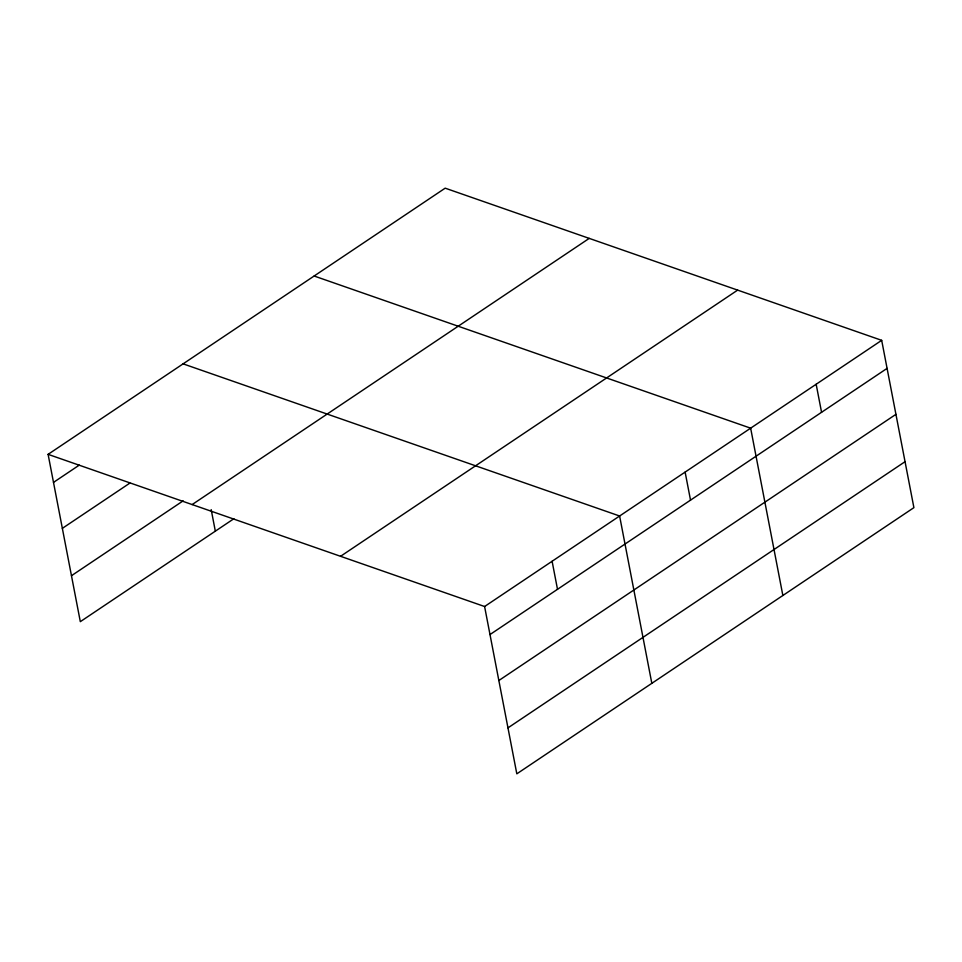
<?xml version="1.0" encoding="UTF-8"?>
<svg xmlns="http://www.w3.org/2000/svg" width="962" height="962" viewBox="0 0 962 962"><rect width="100%" height="100%" fill="white"/><g stroke="black" fill="none" stroke-linecap="round" stroke-linejoin="round"><path stroke-width="1.44" d="M48.1 454.353L445.178 188.167L881.685 340.332L913.9 507.647L516.822 773.833L484.595 606.517L48.1 454.353L80.315 621.668L233.874 518.734M53.499 482.395L79.269 465.115M62.35 528.354L129.858 483.104M71.465 575.709L183.153 500.841M192.147 504.569L589.225 238.384M340.56 556.301L737.638 290.115M484.595 606.517L881.685 340.332M489.995 634.559L887.084 368.374M498.845 680.519L895.935 414.333M507.972 727.873L905.05 461.688M314.141 276.01L750.649 428.174L782.864 595.49M183.105 363.852L619.612 516.005L651.827 683.333M816.161 384.247L821.56 412.289M685.124 472.089L690.524 500.132M552.104 561.267L557.503 589.309M211.183 509.619L215.332 531.168"/></g></svg>
